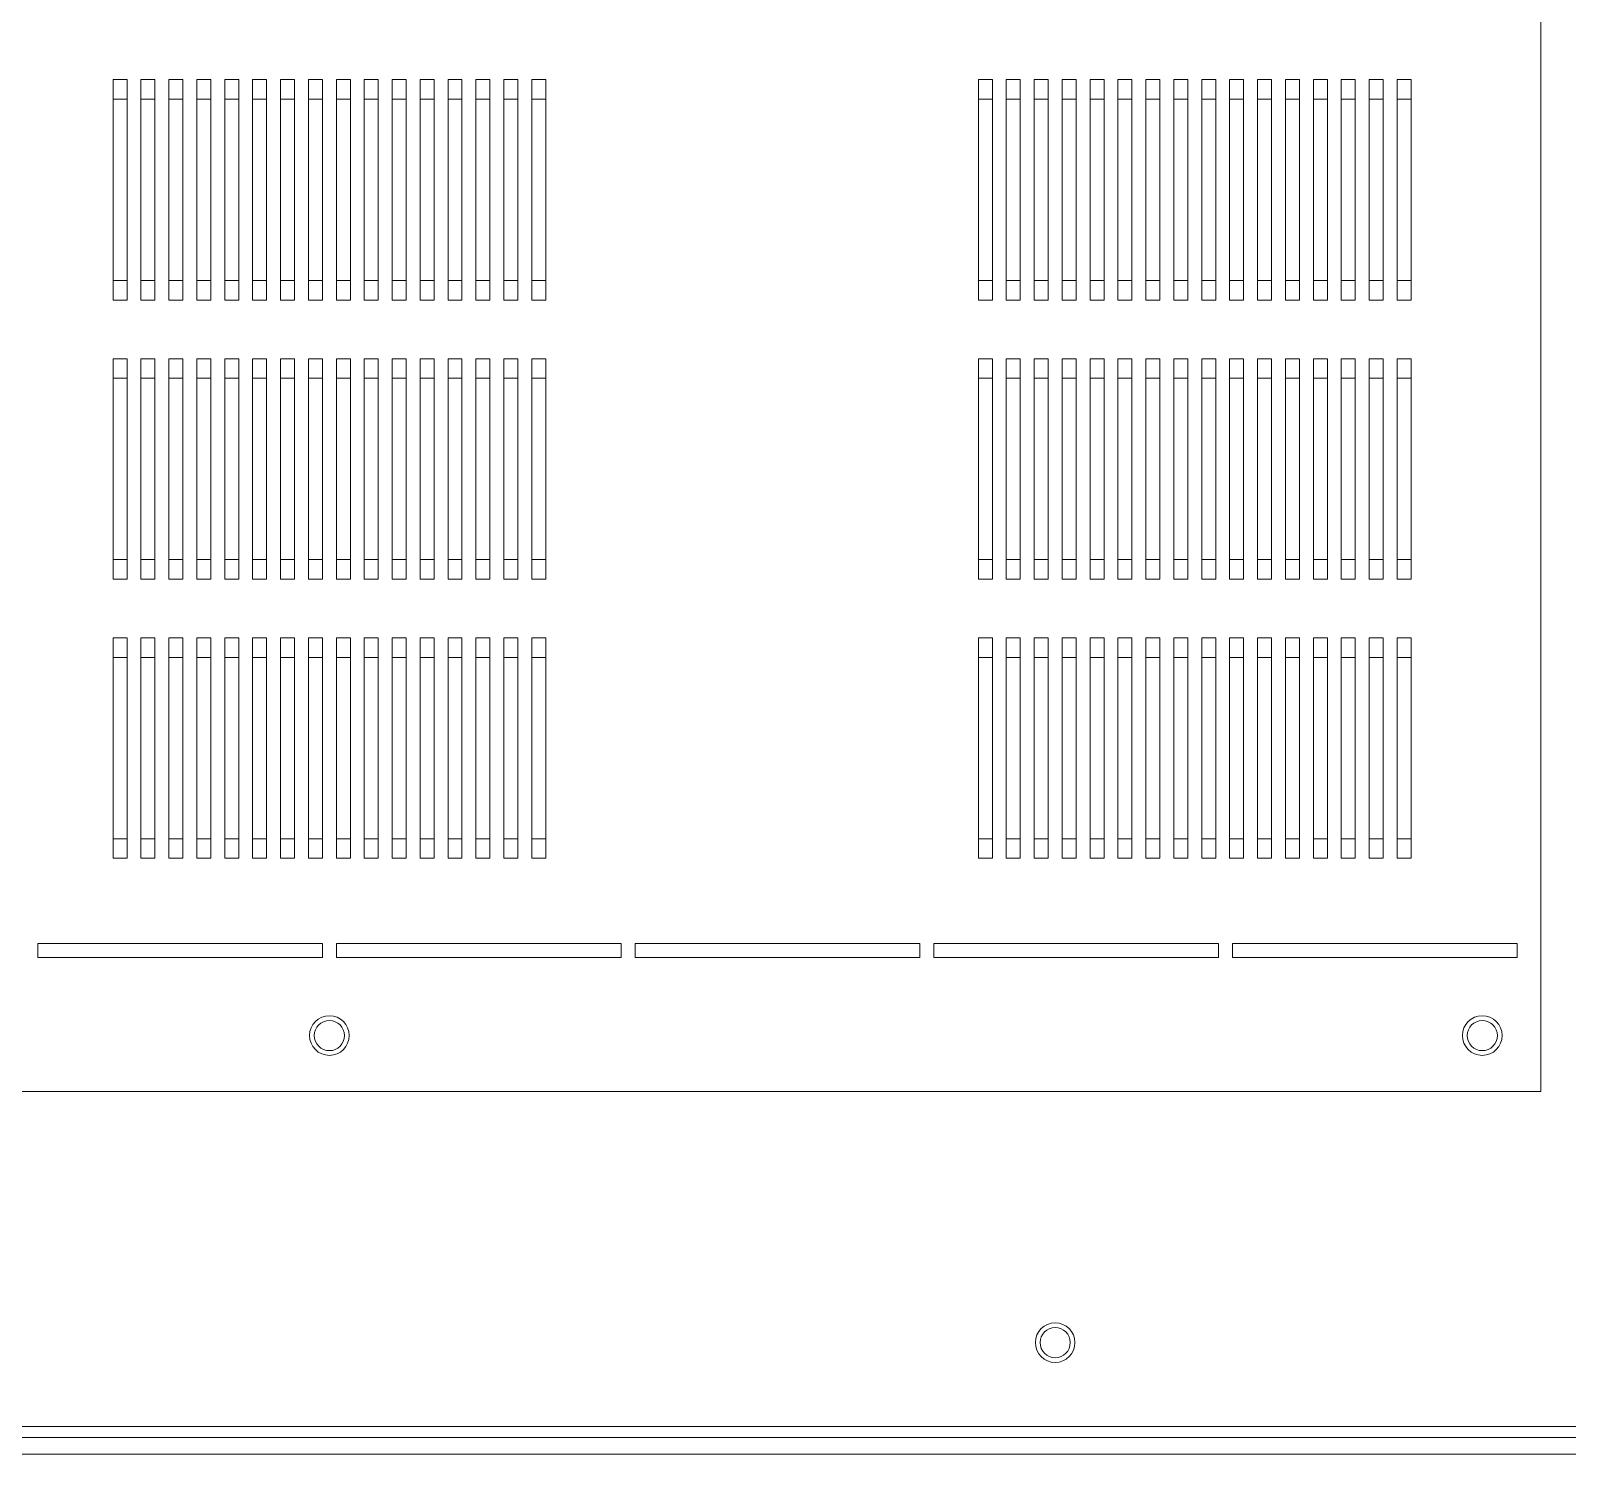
# Model space of a CAD drawing. Extents: x 758840 to 1108724, y -102573 to 143521.
# Drawn here: x 876818.5 to 877093.7, y 66432.6 to 66687.6 of the extents above; entities that cross this region are included whole.
import ezdxf

# ---------------------------------------------------------------- set-up
doc = ezdxf.new("R2010")
doc.units = 0
doc.header["$LTSCALE"] = 1000
doc.header["$MEASUREMENT"] = 0
doc.layers.add('02电气-设备', color=255, linetype='Continuous')

# ---------------------------------------------------------------- blocks, each defined once
blk = doc.blocks.new('低压总进线柜')
at = {"linetype": 'Continuous', "lineweight": 15}
for p, q in [((584, 430.5), (584, 65)), ((330.75, 246.24), (328.25, 246.24)), ((328.25, 242.74), (328.25, 246.24)), ((330.75, 242.74), (330.75, 246.24)), ((335.75, 246.24), (333.25, 246.24)), ((333.25, 242.74), (333.25, 246.24)), ((335.75, 242.74), (335.75, 246.24)), ((340.75, 246.24), (338.25, 246.24)), ((338.25, 242.74), (338.25, 246.24)), ((340.75, 242.74), (340.75, 246.24)), ((345.75, 246.24), (343.25, 246.24)), ((343.25, 242.74), (343.25, 246.24)), ((345.75, 242.74), (345.75, 246.24)), ((350.75, 246.24), (348.25, 246.24)), ((348.25, 242.74), (348.25, 246.24)), ((350.75, 242.74), (350.75, 246.24)), ((355.75, 246.24), (353.25, 246.24)), ((353.25, 242.74), (353.25, 246.24)), ((355.75, 242.74), (355.75, 246.24)), ((360.75, 246.24), (358.25, 246.24)), ((358.25, 242.74), (358.25, 246.24)), ((360.75, 242.74), (360.75, 246.24)), ((365.75, 246.24), (363.25, 246.24)), ((363.25, 242.74), (363.25, 246.24)), ((365.75, 242.74), (365.75, 246.24)), ((370.75, 246.24), (368.25, 246.24)), ((368.25, 242.74), (368.25, 246.24)), ((370.75, 242.74), (370.75, 246.24)), ((375.75, 246.24), (373.25, 246.24)), ((373.25, 242.74), (373.25, 246.24)), ((375.75, 242.74), (375.75, 246.24)), ((380.75, 246.24), (378.25, 246.24)), ((378.25, 242.74), (378.25, 246.24)), ((380.75, 242.74), (380.75, 246.24)), ((385.75, 246.24), (383.25, 246.24)), ((383.25, 242.74), (383.25, 246.24)), ((385.75, 242.74), (385.75, 246.24)), ((390.75, 246.24), (388.25, 246.24)), ((388.25, 242.74), (388.25, 246.24)), ((390.75, 242.74), (390.75, 246.24)), ((395.75, 246.24), (393.25, 246.24)), ((393.25, 242.74), (393.25, 246.24)), ((395.75, 242.74), (395.75, 246.24)), ((400.75, 246.24), (398.25, 246.24)), ((398.25, 242.74), (398.25, 246.24)), ((400.75, 242.74), (400.75, 246.24)), ((405.75, 246.24), (403.25, 246.24)), ((403.25, 242.74), (403.25, 246.24)), ((405.75, 242.74), (405.75, 246.24)), ((485.75, 246.24), (483.25, 246.24)), ((483.25, 242.74), (483.25, 246.24)), ((485.75, 242.74), (485.75, 246.24)), ((490.75, 246.24), (488.25, 246.24)), ((488.25, 242.74), (488.25, 246.24)), ((490.75, 242.74), (490.75, 246.24)), ((495.75, 246.24), (493.25, 246.24)), ((493.25, 242.74), (493.25, 246.24)), ((495.75, 242.74), (495.75, 246.24)), ((500.75, 246.24), (498.25, 246.24)), ((498.25, 242.74), (498.25, 246.24)), ((500.75, 242.74), (500.75, 246.24)), ((505.75, 246.24), (503.25, 246.24)), ((503.25, 242.74), (503.25, 246.24)), ((505.75, 242.74), (505.75, 246.24)), ((510.75, 246.24), (508.25, 246.24)), ((508.25, 242.74), (508.25, 246.24)), ((510.75, 242.74), (510.75, 246.24)), ((515.75, 246.24), (513.25, 246.24)), ((513.25, 242.74), (513.25, 246.24)), ((515.75, 242.74), (515.75, 246.24)), ((520.75, 246.24), (518.25, 246.24)), ((518.25, 242.74), (518.25, 246.24)), ((520.75, 242.74), (520.75, 246.24)), ((525.75, 246.24), (523.25, 246.24)), ((523.25, 242.74), (523.25, 246.24)), ((525.75, 242.74), (525.75, 246.24)), ((528.25, 242.74), (528.25, 246.24)), ((530.75, 246.24), (528.25, 246.24)), ((530.75, 242.74), (530.75, 246.24)), ((533.25, 242.74), (533.25, 246.24)), ((535.75, 246.24), (533.25, 246.24)), ((535.75, 242.74), (535.75, 246.24)), ((538.25, 242.74), (538.25, 246.24)), ((540.75, 246.24), (538.25, 246.24)), ((540.75, 242.74), (540.75, 246.24)), ((543.25, 242.74), (543.25, 246.24)), ((545.75, 246.24), (543.25, 246.24)), ((545.75, 242.74), (545.75, 246.24)), ((548.25, 242.74), (548.25, 246.24)), ((550.75, 246.24), (548.25, 246.24)), ((550.75, 242.74), (550.75, 246.24)), ((553.25, 242.74), (553.25, 246.24)), ((555.75, 246.24), (553.25, 246.24)), ((555.75, 242.74), (555.75, 246.24)), ((558.25, 242.74), (558.25, 246.24)), ((560.75, 246.24), (558.25, 246.24)), ((560.75, 242.74), (560.75, 246.24)), ((330.75, 242.74), (328.25, 242.74)), ((328.25, 210.26), (328.25, 242.74)), ((330.75, 210.26), (330.75, 242.74)), ((335.75, 242.74), (333.25, 242.74)), ((333.25, 210.26), (333.25, 242.74)), ((335.75, 210.26), (335.75, 242.74)), ((340.75, 242.74), (338.25, 242.74)), ((338.25, 210.26), (338.25, 242.74)), ((340.75, 210.26), (340.75, 242.74)), ((345.75, 242.74), (343.25, 242.74)), ((343.25, 210.26), (343.25, 242.74)), ((345.75, 210.26), (345.75, 242.74)), ((350.75, 242.74), (348.25, 242.74)), ((348.25, 210.26), (348.25, 242.74)), ((350.75, 210.26), (350.75, 242.74)), ((355.75, 242.74), (353.25, 242.74)), ((353.25, 210.26), (353.25, 242.74)), ((355.75, 210.26), (355.75, 242.74)), ((360.75, 242.74), (358.25, 242.74)), ((358.25, 210.26), (358.25, 242.74)), ((360.75, 210.26), (360.75, 242.74)), ((365.75, 242.74), (363.25, 242.74)), ((363.25, 210.26), (363.25, 242.74)), ((365.75, 210.26), (365.75, 242.74)), ((370.75, 242.74), (368.25, 242.74)), ((368.25, 210.26), (368.25, 242.74)), ((370.75, 210.26), (370.75, 242.74)), ((375.75, 242.74), (373.25, 242.74)), ((373.25, 210.26), (373.25, 242.74)), ((375.75, 210.26), (375.75, 242.74)), ((380.75, 242.74), (378.25, 242.74)), ((378.25, 210.26), (378.25, 242.74)), ((380.75, 210.26), (380.75, 242.74)), ((385.75, 242.74), (383.25, 242.74)), ((383.25, 210.26), (383.25, 242.74)), ((385.75, 210.26), (385.75, 242.74)), ((390.75, 242.74), (388.25, 242.74)), ((388.25, 210.26), (388.25, 242.74)), ((390.75, 210.26), (390.75, 242.74)), ((395.75, 242.74), (393.25, 242.74)), ((393.25, 210.26), (393.25, 242.74)), ((395.75, 210.26), (395.75, 242.74)), ((400.75, 242.74), (398.25, 242.74)), ((398.25, 210.26), (398.25, 242.74)), ((400.75, 210.26), (400.75, 242.74)), ((405.75, 242.74), (403.25, 242.74)), ((403.25, 210.26), (403.25, 242.74)), ((405.75, 210.26), (405.75, 242.74)), ((485.75, 242.74), (483.25, 242.74)), ((483.25, 210.26), (483.25, 242.74)), ((485.75, 210.26), (485.75, 242.74)), ((490.75, 242.74), (488.25, 242.74)), ((488.25, 210.26), (488.25, 242.74)), ((490.75, 210.26), (490.75, 242.74)), ((495.75, 242.74), (493.25, 242.74)), ((493.25, 210.26), (493.25, 242.74)), ((495.75, 210.26), (495.75, 242.74)), ((500.75, 242.74), (498.25, 242.74)), ((498.25, 210.26), (498.25, 242.74)), ((500.75, 210.26), (500.75, 242.74)), ((505.75, 242.74), (503.25, 242.74)), ((503.25, 210.26), (503.25, 242.74)), ((505.75, 210.26), (505.75, 242.74)), ((510.75, 242.74), (508.25, 242.74)), ((508.25, 210.26), (508.25, 242.74)), ((510.75, 210.26), (510.75, 242.74)), ((515.75, 242.74), (513.25, 242.74)), ((513.25, 210.26), (513.25, 242.74)), ((515.75, 210.26), (515.75, 242.74)), ((520.75, 242.74), (518.25, 242.74)), ((518.25, 210.26), (518.25, 242.74)), ((520.75, 210.26), (520.75, 242.74)), ((525.75, 242.74), (523.25, 242.74)), ((523.25, 210.26), (523.25, 242.74)), ((525.75, 210.26), (525.75, 242.74)), ((530.75, 242.74), (528.25, 242.74)), ((528.25, 210.26), (528.25, 242.74)), ((530.75, 210.26), (530.75, 242.74)), ((535.75, 242.74), (533.25, 242.74)), ((533.25, 210.26), (533.25, 242.74)), ((535.75, 210.26), (535.75, 242.74)), ((540.75, 242.74), (538.25, 242.74)), ((538.25, 210.26), (538.25, 242.74)), ((540.75, 210.26), (540.75, 242.74)), ((545.75, 242.74), (543.25, 242.74)), ((543.25, 210.26), (543.25, 242.74)), ((545.75, 210.26), (545.75, 242.74)), ((550.75, 242.74), (548.25, 242.74)), ((548.25, 210.26), (548.25, 242.74)), ((550.75, 210.26), (550.75, 242.74)), ((555.75, 242.74), (553.25, 242.74)), ((553.25, 210.26), (553.25, 242.74)), ((555.75, 210.26), (555.75, 242.74)), ((560.75, 242.74), (558.25, 242.74)), ((558.25, 210.26), (558.25, 242.74)), ((560.75, 210.26), (560.75, 242.74)), ((330.75, 210.26), (328.25, 210.26)), ((328.25, 206.76), (328.25, 210.26)), ((330.75, 206.76), (330.75, 210.26)), ((335.75, 210.26), (333.25, 210.26)), ((333.25, 206.76), (333.25, 210.26)), ((335.75, 206.76), (335.75, 210.26)), ((340.75, 210.26), (338.25, 210.26)), ((338.25, 206.76), (338.25, 210.26)), ((340.75, 206.76), (340.75, 210.26)), ((345.75, 210.26), (343.25, 210.26)), ((343.25, 206.76), (343.25, 210.26)), ((345.75, 206.76), (345.75, 210.26)), ((350.75, 210.26), (348.25, 210.26)), ((348.25, 206.76), (348.25, 210.26)), ((350.75, 206.76), (350.75, 210.26)), ((355.75, 210.26), (353.25, 210.26)), ((353.25, 206.76), (353.25, 210.26)), ((355.75, 206.76), (355.75, 210.26)), ((360.75, 210.26), (358.25, 210.26)), ((358.25, 206.76), (358.25, 210.26)), ((360.75, 206.76), (360.75, 210.26)), ((365.75, 210.26), (363.25, 210.26)), ((363.25, 206.76), (363.25, 210.26)), ((365.75, 206.76), (365.75, 210.26)), ((370.75, 210.26), (368.25, 210.26)), ((368.25, 206.76), (368.25, 210.26)), ((370.75, 206.76), (370.75, 210.26)), ((375.75, 210.26), (373.25, 210.26)), ((373.25, 206.76), (373.25, 210.26)), ((375.75, 206.76), (375.75, 210.26)), ((380.75, 210.26), (378.25, 210.26)), ((378.25, 206.76), (378.25, 210.26)), ((380.75, 206.76), (380.75, 210.26)), ((385.75, 210.26), (383.25, 210.26)), ((383.25, 206.76), (383.25, 210.26)), ((385.75, 206.76), (385.75, 210.26)), ((390.75, 210.26), (388.25, 210.26)), ((388.25, 206.76), (388.25, 210.26)), ((390.75, 206.76), (390.75, 210.26)), ((395.75, 210.26), (393.25, 210.26)), ((393.25, 206.76), (393.25, 210.26)), ((395.75, 206.76), (395.75, 210.26)), ((400.75, 210.26), (398.25, 210.26)), ((398.25, 206.76), (398.25, 210.26)), ((400.75, 206.76), (400.75, 210.26)), ((405.75, 210.26), (403.25, 210.26)), ((403.25, 206.76), (403.25, 210.26)), ((405.75, 206.76), (405.75, 210.26)), ((485.75, 210.26), (483.25, 210.26)), ((483.25, 206.76), (483.25, 210.26)), ((485.75, 206.76), (485.75, 210.26)), ((490.75, 210.26), (488.25, 210.26)), ((488.25, 206.76), (488.25, 210.26)), ((490.75, 206.76), (490.75, 210.26)), ((495.75, 210.26), (493.25, 210.26)), ((493.25, 206.76), (493.25, 210.26)), ((495.75, 206.76), (495.75, 210.26)), ((500.75, 210.26), (498.25, 210.26)), ((498.25, 206.76), (498.25, 210.26)), ((500.75, 206.76), (500.75, 210.26)), ((505.75, 210.26), (503.25, 210.26)), ((503.25, 206.76), (503.25, 210.26)), ((505.75, 206.76), (505.75, 210.26)), ((510.75, 210.26), (508.25, 210.26)), ((508.25, 206.76), (508.25, 210.26)), ((510.75, 206.76), (510.75, 210.26)), ((515.75, 210.26), (513.25, 210.26)), ((513.25, 206.76), (513.25, 210.26)), ((515.75, 206.76), (515.75, 210.26)), ((520.75, 210.26), (518.25, 210.26)), ((518.25, 206.76), (518.25, 210.26)), ((520.75, 206.76), (520.75, 210.26)), ((525.75, 210.26), (523.25, 210.26)), ((523.25, 206.76), (523.25, 210.26)), ((525.75, 206.76), (525.75, 210.26)), ((530.75, 210.26), (528.25, 210.26)), ((528.25, 206.76), (528.25, 210.26)), ((530.75, 206.76), (530.75, 210.26)), ((535.75, 210.26), (533.25, 210.26)), ((533.25, 206.76), (533.25, 210.26)), ((535.75, 206.76), (535.75, 210.26)), ((540.75, 210.26), (538.25, 210.26)), ((538.25, 206.76), (538.25, 210.26)), ((540.75, 206.76), (540.75, 210.26)), ((545.75, 210.26), (543.25, 210.26)), ((543.25, 206.76), (543.25, 210.26)), ((545.75, 206.76), (545.75, 210.26)), ((550.75, 210.26), (548.25, 210.26)), ((548.25, 206.76), (548.25, 210.26)), ((550.75, 206.76), (550.75, 210.26)), ((555.75, 210.26), (553.25, 210.26)), ((553.25, 206.76), (553.25, 210.26)), ((555.75, 206.76), (555.75, 210.26)), ((560.75, 210.26), (558.25, 210.26)), ((558.25, 206.76), (558.25, 210.26)), ((560.75, 206.76), (560.75, 210.26)), ((328.25, 206.76), (330.75, 206.76)), ((333.25, 206.76), (335.75, 206.76)), ((338.25, 206.76), (340.75, 206.76)), ((343.25, 206.76), (345.75, 206.76)), ((348.25, 206.76), (350.75, 206.76)), ((353.25, 206.76), (355.75, 206.76)), ((358.25, 206.76), (360.75, 206.76)), ((363.25, 206.76), (365.75, 206.76)), ((368.25, 206.76), (370.75, 206.76)), ((373.25, 206.76), (375.75, 206.76)), ((378.25, 206.76), (380.75, 206.76)), ((383.25, 206.76), (385.75, 206.76)), ((388.25, 206.76), (390.75, 206.76)), ((393.25, 206.76), (395.75, 206.76)), ((398.25, 206.76), (400.75, 206.76)), ((403.25, 206.76), (405.75, 206.76)), ((483.25, 206.76), (485.75, 206.76)), ((488.25, 206.76), (490.75, 206.76)), ((493.25, 206.76), (495.75, 206.76)), ((498.25, 206.76), (500.75, 206.76)), ((503.25, 206.76), (505.75, 206.76)), ((508.25, 206.76), (510.75, 206.76)), ((513.25, 206.76), (515.75, 206.76)), ((518.25, 206.76), (520.75, 206.76)), ((523.25, 206.76), (525.75, 206.76)), ((528.25, 206.76), (530.75, 206.76)), ((533.25, 206.76), (535.75, 206.76)), ((538.25, 206.76), (540.75, 206.76)), ((543.25, 206.76), (545.75, 206.76)), ((548.25, 206.76), (550.75, 206.76)), ((553.25, 206.76), (555.75, 206.76)), ((558.25, 206.76), (560.75, 206.76)), ((330.75, 196.24), (328.25, 196.24)), ((328.25, 192.74), (328.25, 196.24)), ((330.75, 192.74), (330.75, 196.24)), ((335.75, 196.24), (333.25, 196.24)), ((333.25, 192.74), (333.25, 196.24)), ((335.75, 192.74), (335.75, 196.24)), ((340.75, 196.24), (338.25, 196.24)), ((338.25, 192.74), (338.25, 196.24)), ((340.75, 192.74), (340.75, 196.24)), ((345.75, 196.24), (343.25, 196.24)), ((343.25, 192.74), (343.25, 196.24)), ((345.75, 192.74), (345.75, 196.24)), ((350.75, 196.24), (348.25, 196.24)), ((348.25, 192.74), (348.25, 196.24)), ((350.75, 192.74), (350.75, 196.24)), ((355.75, 196.24), (353.25, 196.24)), ((353.25, 192.74), (353.25, 196.24)), ((355.75, 192.74), (355.75, 196.24)), ((360.75, 196.24), (358.25, 196.24)), ((358.25, 192.74), (358.25, 196.24)), ((360.75, 192.74), (360.75, 196.24)), ((365.75, 196.24), (363.25, 196.24)), ((363.25, 192.74), (363.25, 196.24)), ((365.75, 192.74), (365.75, 196.24)), ((370.75, 196.24), (368.25, 196.24)), ((368.25, 192.74), (368.25, 196.24)), ((370.75, 192.74), (370.75, 196.24)), ((375.75, 196.24), (373.25, 196.24)), ((373.25, 192.74), (373.25, 196.24)), ((375.75, 192.74), (375.75, 196.24)), ((380.75, 196.24), (378.25, 196.24)), ((378.25, 192.74), (378.25, 196.24)), ((380.75, 192.74), (380.75, 196.24)), ((385.75, 196.24), (383.25, 196.24)), ((383.25, 192.74), (383.25, 196.24)), ((385.75, 192.74), (385.75, 196.24)), ((390.75, 196.24), (388.25, 196.24)), ((388.25, 192.74), (388.25, 196.24)), ((390.75, 192.74), (390.75, 196.24)), ((395.75, 196.24), (393.25, 196.24)), ((393.25, 192.74), (393.25, 196.24)), ((395.75, 192.74), (395.75, 196.24)), ((400.75, 196.24), (398.25, 196.24)), ((398.25, 192.74), (398.25, 196.24)), ((400.75, 192.74), (400.75, 196.24)), ((405.75, 196.24), (403.25, 196.24)), ((403.25, 192.74), (403.25, 196.24)), ((405.75, 192.74), (405.75, 196.24)), ((485.75, 196.24), (483.25, 196.24)), ((483.25, 192.74), (483.25, 196.24)), ((485.75, 192.74), (485.75, 196.24)), ((490.75, 196.24), (488.25, 196.24)), ((488.25, 192.74), (488.25, 196.24)), ((490.75, 192.74), (490.75, 196.24)), ((495.75, 196.24), (493.25, 196.24)), ((493.25, 192.74), (493.25, 196.24)), ((495.75, 192.74), (495.75, 196.24)), ((500.75, 196.24), (498.25, 196.24)), ((498.25, 192.74), (498.25, 196.24)), ((500.75, 192.74), (500.75, 196.24)), ((505.75, 196.24), (503.25, 196.24)), ((503.25, 192.74), (503.25, 196.24)), ((505.75, 192.74), (505.75, 196.24)), ((510.75, 196.24), (508.25, 196.24)), ((508.25, 192.74), (508.25, 196.24)), ((510.75, 192.74), (510.75, 196.24)), ((515.75, 196.24), (513.25, 196.24)), ((513.25, 192.74), (513.25, 196.24)), ((515.75, 192.74), (515.75, 196.24)), ((520.75, 196.24), (518.25, 196.24)), ((518.25, 192.74), (518.25, 196.24)), ((520.75, 192.74), (520.75, 196.24)), ((525.75, 196.24), (523.25, 196.24)), ((523.25, 192.74), (523.25, 196.24)), ((525.75, 192.74), (525.75, 196.24)), ((530.75, 196.24), (528.25, 196.24)), ((528.25, 192.74), (528.25, 196.24)), ((530.75, 192.74), (530.75, 196.24)), ((535.75, 196.24), (533.25, 196.24)), ((533.25, 192.74), (533.25, 196.24)), ((535.75, 192.74), (535.75, 196.24)), ((540.75, 196.24), (538.25, 196.24)), ((538.25, 192.74), (538.25, 196.24)), ((540.75, 192.74), (540.75, 196.24)), ((545.75, 196.24), (543.25, 196.24)), ((543.25, 192.74), (543.25, 196.24)), ((545.75, 192.74), (545.75, 196.24)), ((550.75, 196.24), (548.25, 196.24)), ((548.25, 192.74), (548.25, 196.24)), ((550.75, 192.74), (550.75, 196.24)), ((555.75, 196.24), (553.25, 196.24)), ((553.25, 192.74), (553.25, 196.24)), ((555.75, 192.74), (555.75, 196.24)), ((560.75, 196.24), (558.25, 196.24)), ((558.25, 192.74), (558.25, 196.24)), ((560.75, 192.74), (560.75, 196.24)), ((330.75, 192.74), (328.25, 192.74)), ((328.25, 160.26), (328.25, 192.74)), ((330.75, 160.26), (330.75, 192.74)), ((335.75, 192.74), (333.25, 192.74)), ((333.25, 160.26), (333.25, 192.74)), ((335.75, 160.26), (335.75, 192.74)), ((340.75, 192.74), (338.25, 192.74)), ((338.25, 160.26), (338.25, 192.74)), ((340.75, 160.26), (340.75, 192.74)), ((345.75, 192.74), (343.25, 192.74)), ((343.25, 160.26), (343.25, 192.74)), ((345.75, 160.26), (345.75, 192.74)), ((350.75, 192.74), (348.25, 192.74)), ((348.25, 160.26), (348.25, 192.74)), ((350.75, 160.26), (350.75, 192.74)), ((355.75, 192.74), (353.25, 192.74)), ((353.25, 160.26), (353.25, 192.74)), ((355.75, 160.26), (355.75, 192.74)), ((360.75, 192.74), (358.25, 192.74)), ((358.25, 160.26), (358.25, 192.74)), ((360.75, 160.26), (360.75, 192.74)), ((365.75, 192.74), (363.25, 192.74)), ((363.25, 160.26), (363.25, 192.74)), ((365.75, 160.26), (365.75, 192.74)), ((370.75, 192.74), (368.25, 192.74)), ((368.25, 160.26), (368.25, 192.74)), ((370.75, 160.26), (370.75, 192.74)), ((375.75, 192.74), (373.25, 192.74)), ((373.25, 160.26), (373.25, 192.74)), ((375.75, 160.26), (375.75, 192.74)), ((380.75, 192.74), (378.25, 192.74)), ((378.25, 160.26), (378.25, 192.74)), ((380.75, 160.26), (380.75, 192.74)), ((385.75, 192.74), (383.25, 192.74)), ((383.25, 160.26), (383.25, 192.74)), ((385.75, 160.26), (385.75, 192.74)), ((390.75, 192.74), (388.25, 192.74)), ((388.25, 160.26), (388.25, 192.74)), ((390.75, 160.26), (390.75, 192.74)), ((395.75, 192.74), (393.25, 192.74)), ((393.25, 160.26), (393.25, 192.74)), ((395.75, 160.26), (395.75, 192.74)), ((400.75, 192.74), (398.25, 192.74)), ((398.25, 160.26), (398.25, 192.74)), ((400.75, 160.26), (400.75, 192.74)), ((405.75, 192.74), (403.25, 192.74)), ((403.25, 160.26), (403.25, 192.74)), ((405.75, 160.26), (405.75, 192.74)), ((485.75, 192.74), (483.25, 192.74)), ((483.25, 160.26), (483.25, 192.74)), ((485.75, 160.26), (485.75, 192.74)), ((490.75, 192.74), (488.25, 192.74)), ((488.25, 160.26), (488.25, 192.74)), ((490.75, 160.26), (490.75, 192.74)), ((495.75, 192.74), (493.25, 192.74)), ((493.25, 160.26), (493.25, 192.74)), ((495.75, 160.26), (495.75, 192.74)), ((500.75, 192.74), (498.25, 192.74)), ((498.25, 160.26), (498.25, 192.74)), ((500.75, 160.26), (500.75, 192.74)), ((505.75, 192.74), (503.25, 192.74)), ((503.25, 160.26), (503.25, 192.74)), ((505.75, 160.26), (505.75, 192.74)), ((510.75, 192.74), (508.25, 192.74)), ((508.25, 160.26), (508.25, 192.74)), ((510.75, 160.26), (510.75, 192.74)), ((515.75, 192.74), (513.25, 192.74)), ((513.25, 160.26), (513.25, 192.74)), ((515.75, 160.26), (515.75, 192.74)), ((520.75, 192.74), (518.25, 192.74)), ((518.25, 160.26), (518.25, 192.74)), ((520.75, 160.26), (520.75, 192.74)), ((525.75, 192.74), (523.25, 192.74)), ((523.25, 160.26), (523.25, 192.74)), ((525.75, 160.26), (525.75, 192.74)), ((530.75, 192.74), (528.25, 192.74)), ((528.25, 160.26), (528.25, 192.74)), ((530.75, 160.26), (530.75, 192.74)), ((535.75, 192.74), (533.25, 192.74)), ((533.25, 160.26), (533.25, 192.74)), ((535.75, 160.26), (535.75, 192.74)), ((540.75, 192.74), (538.25, 192.74)), ((538.25, 160.26), (538.25, 192.74)), ((540.75, 160.26), (540.75, 192.74)), ((545.75, 192.74), (543.25, 192.74)), ((543.25, 160.26), (543.25, 192.74)), ((545.75, 160.26), (545.75, 192.74)), ((550.75, 192.74), (548.25, 192.74)), ((548.25, 160.26), (548.25, 192.74)), ((550.75, 160.26), (550.75, 192.74)), ((555.75, 192.74), (553.25, 192.74)), ((553.25, 160.26), (553.25, 192.74)), ((555.75, 160.26), (555.75, 192.74)), ((560.75, 192.74), (558.25, 192.74)), ((558.25, 160.26), (558.25, 192.74)), ((560.75, 160.26), (560.75, 192.74)), ((330.75, 160.26), (328.25, 160.26)), ((328.25, 156.76), (328.25, 160.26)), ((330.75, 156.76), (330.75, 160.26)), ((335.75, 160.26), (333.25, 160.26)), ((333.25, 156.76), (333.25, 160.26)), ((335.75, 156.76), (335.75, 160.26)), ((340.75, 160.26), (338.25, 160.26)), ((338.25, 156.76), (338.25, 160.26)), ((340.75, 156.76), (340.75, 160.26)), ((345.75, 160.26), (343.25, 160.26)), ((343.25, 156.76), (343.25, 160.26)), ((345.75, 156.76), (345.75, 160.26)), ((350.75, 160.26), (348.25, 160.26)), ((348.25, 156.76), (348.25, 160.26)), ((350.75, 156.76), (350.75, 160.26)), ((355.75, 160.26), (353.25, 160.26)), ((353.25, 156.76), (353.25, 160.26)), ((355.75, 156.76), (355.75, 160.26)), ((360.75, 160.26), (358.25, 160.26)), ((358.25, 156.76), (358.25, 160.26)), ((360.75, 156.76), (360.75, 160.26)), ((365.75, 160.26), (363.25, 160.26)), ((363.25, 156.76), (363.25, 160.26)), ((365.75, 156.76), (365.75, 160.26)), ((370.75, 160.26), (368.25, 160.26)), ((368.25, 156.76), (368.25, 160.26)), ((370.75, 156.76), (370.75, 160.26)), ((375.75, 160.26), (373.25, 160.26)), ((373.25, 156.76), (373.25, 160.26)), ((375.75, 156.76), (375.75, 160.26)), ((380.75, 160.26), (378.25, 160.26)), ((378.25, 156.76), (378.25, 160.26)), ((380.75, 156.76), (380.75, 160.26)), ((385.75, 160.26), (383.25, 160.26)), ((383.25, 156.76), (383.25, 160.26)), ((385.75, 156.76), (385.75, 160.26)), ((390.75, 160.26), (388.25, 160.26)), ((388.25, 156.76), (388.25, 160.26)), ((390.75, 156.76), (390.75, 160.26)), ((395.75, 160.26), (393.25, 160.26)), ((393.25, 156.76), (393.25, 160.26)), ((395.75, 156.76), (395.75, 160.26)), ((400.75, 160.26), (398.25, 160.26)), ((398.25, 156.76), (398.25, 160.26)), ((400.75, 156.76), (400.75, 160.26)), ((405.75, 160.26), (403.25, 160.26)), ((403.25, 156.76), (403.25, 160.26)), ((405.75, 156.76), (405.75, 160.26)), ((485.75, 160.26), (483.25, 160.26)), ((483.25, 156.76), (483.25, 160.26)), ((485.75, 156.76), (485.75, 160.26)), ((490.75, 160.26), (488.25, 160.26)), ((488.25, 156.76), (488.25, 160.26)), ((490.75, 156.76), (490.75, 160.26)), ((495.75, 160.26), (493.25, 160.26)), ((493.25, 156.76), (493.25, 160.26)), ((495.75, 156.76), (495.75, 160.26)), ((500.75, 160.26), (498.25, 160.26)), ((498.25, 156.76), (498.25, 160.26)), ((500.75, 156.76), (500.75, 160.26)), ((505.75, 160.26), (503.25, 160.26)), ((503.25, 156.76), (503.25, 160.26)), ((505.75, 156.76), (505.75, 160.26)), ((510.75, 160.26), (508.25, 160.26)), ((508.25, 156.76), (508.25, 160.26)), ((510.75, 156.76), (510.75, 160.26)), ((515.75, 160.26), (513.25, 160.26)), ((513.25, 156.76), (513.25, 160.26)), ((515.75, 156.76), (515.75, 160.26)), ((520.75, 160.26), (518.25, 160.26)), ((518.25, 156.76), (518.25, 160.26)), ((520.75, 156.76), (520.75, 160.26)), ((525.75, 160.26), (523.25, 160.26)), ((523.25, 156.76), (523.25, 160.26)), ((525.75, 156.76), (525.75, 160.26)), ((530.75, 160.26), (528.25, 160.26)), ((528.25, 156.76), (528.25, 160.26)), ((530.75, 156.76), (530.75, 160.26)), ((535.75, 160.26), (533.25, 160.26)), ((533.25, 156.76), (533.25, 160.26)), ((535.75, 156.76), (535.75, 160.26)), ((540.75, 160.26), (538.25, 160.26)), ((538.25, 156.76), (538.25, 160.26)), ((540.75, 156.76), (540.75, 160.26)), ((545.75, 160.26), (543.25, 160.26)), ((543.25, 156.76), (543.25, 160.26)), ((545.75, 156.76), (545.75, 160.26)), ((550.75, 160.26), (548.25, 160.26)), ((548.25, 156.76), (548.25, 160.26)), ((550.75, 156.76), (550.75, 160.26)), ((555.75, 160.26), (553.25, 160.26)), ((553.25, 156.76), (553.25, 160.26)), ((555.75, 156.76), (555.75, 160.26)), ((560.75, 160.26), (558.25, 160.26)), ((558.25, 156.76), (558.25, 160.26)), ((560.75, 156.76), (560.75, 160.26)), ((328.25, 156.76), (330.75, 156.76)), ((333.25, 156.76), (335.75, 156.76)), ((338.25, 156.76), (340.75, 156.76)), ((343.25, 156.76), (345.75, 156.76)), ((348.25, 156.76), (350.75, 156.76)), ((353.25, 156.76), (355.75, 156.76)), ((358.25, 156.76), (360.75, 156.76)), ((363.25, 156.76), (365.75, 156.76)), ((368.25, 156.76), (370.75, 156.76)), ((373.25, 156.76), (375.75, 156.76)), ((378.25, 156.76), (380.75, 156.76)), ((383.25, 156.76), (385.75, 156.76)), ((388.25, 156.76), (390.75, 156.76)), ((393.25, 156.76), (395.75, 156.76)), ((398.25, 156.76), (400.75, 156.76)), ((403.25, 156.76), (405.75, 156.76)), ((483.25, 156.76), (485.75, 156.76)), ((488.25, 156.76), (490.75, 156.76)), ((493.25, 156.76), (495.75, 156.76)), ((498.25, 156.76), (500.75, 156.76)), ((503.25, 156.76), (505.75, 156.76)), ((508.25, 156.76), (510.75, 156.76)), ((513.25, 156.76), (515.75, 156.76)), ((518.25, 156.76), (520.75, 156.76)), ((523.25, 156.76), (525.75, 156.76)), ((528.25, 156.76), (530.75, 156.76)), ((533.25, 156.76), (535.75, 156.76)), ((538.25, 156.76), (540.75, 156.76)), ((543.25, 156.76), (545.75, 156.76)), ((548.25, 156.76), (550.75, 156.76)), ((553.25, 156.76), (555.75, 156.76)), ((558.25, 156.76), (560.75, 156.76)), ((330.75, 146.24), (328.25, 146.24)), ((328.25, 142.74), (328.25, 146.24)), ((330.75, 142.74), (330.75, 146.24)), ((335.75, 146.24), (333.25, 146.24)), ((333.25, 142.74), (333.25, 146.24)), ((335.75, 142.74), (335.75, 146.24)), ((340.75, 146.24), (338.25, 146.24)), ((338.25, 142.74), (338.25, 146.24)), ((340.75, 142.74), (340.75, 146.24)), ((345.75, 146.24), (343.25, 146.24)), ((343.25, 142.74), (343.25, 146.24)), ((345.75, 142.74), (345.75, 146.24)), ((350.75, 146.24), (348.25, 146.24)), ((348.25, 142.74), (348.25, 146.24)), ((350.75, 142.74), (350.75, 146.24)), ((355.75, 146.24), (353.25, 146.24)), ((353.25, 142.74), (353.25, 146.24)), ((355.75, 142.74), (355.75, 146.24)), ((360.75, 146.24), (358.25, 146.24)), ((358.25, 142.74), (358.25, 146.24)), ((360.75, 142.74), (360.75, 146.24)), ((365.75, 146.24), (363.25, 146.24)), ((363.25, 142.74), (363.25, 146.24)), ((365.75, 142.74), (365.75, 146.24)), ((370.75, 146.24), (368.25, 146.24)), ((368.25, 142.74), (368.25, 146.24)), ((370.75, 142.74), (370.75, 146.24)), ((375.75, 146.24), (373.25, 146.24)), ((373.25, 142.74), (373.25, 146.24)), ((375.75, 142.74), (375.75, 146.24)), ((380.75, 146.24), (378.25, 146.24)), ((378.25, 142.74), (378.25, 146.24)), ((380.75, 142.74), (380.75, 146.24)), ((385.75, 146.24), (383.25, 146.24)), ((383.25, 142.74), (383.25, 146.24)), ((385.75, 142.74), (385.75, 146.24)), ((390.75, 146.24), (388.25, 146.24)), ((388.25, 142.74), (388.25, 146.24)), ((390.75, 142.74), (390.75, 146.24)), ((395.75, 146.24), (393.25, 146.24)), ((393.25, 142.74), (393.25, 146.24)), ((395.75, 142.74), (395.75, 146.24)), ((400.75, 146.24), (398.25, 146.24)), ((398.25, 142.74), (398.25, 146.24)), ((400.75, 142.74), (400.75, 146.24)), ((405.75, 146.24), (403.25, 146.24)), ((403.25, 142.74), (403.25, 146.24)), ((405.75, 142.74), (405.75, 146.24)), ((485.75, 146.24), (483.25, 146.24)), ((483.25, 142.74), (483.25, 146.24)), ((485.75, 142.74), (485.75, 146.24)), ((490.75, 146.24), (488.25, 146.24)), ((488.25, 142.74), (488.25, 146.24)), ((490.75, 142.74), (490.75, 146.24)), ((495.75, 146.24), (493.25, 146.24)), ((493.25, 142.74), (493.25, 146.24)), ((495.75, 142.74), (495.75, 146.24)), ((500.75, 146.24), (498.25, 146.24)), ((498.25, 142.74), (498.25, 146.24)), ((500.75, 142.74), (500.75, 146.24)), ((505.75, 146.24), (503.25, 146.24)), ((503.25, 142.74), (503.25, 146.24)), ((505.75, 142.74), (505.75, 146.24)), ((510.75, 146.24), (508.25, 146.24)), ((508.25, 142.74), (508.25, 146.24)), ((510.75, 142.74), (510.75, 146.24)), ((515.75, 146.24), (513.25, 146.24)), ((513.25, 142.74), (513.25, 146.24)), ((515.75, 142.74), (515.75, 146.24)), ((520.75, 146.24), (518.25, 146.24)), ((518.25, 142.74), (518.25, 146.24)), ((520.75, 142.74), (520.75, 146.24)), ((525.75, 146.24), (523.25, 146.24)), ((523.25, 142.74), (523.25, 146.24)), ((525.75, 142.74), (525.75, 146.24)), ((530.75, 146.24), (528.25, 146.24)), ((528.25, 142.74), (528.25, 146.24)), ((530.75, 142.74), (530.75, 146.24)), ((535.75, 146.24), (533.25, 146.24)), ((533.25, 142.74), (533.25, 146.24)), ((535.75, 142.74), (535.75, 146.24)), ((540.75, 146.24), (538.25, 146.24)), ((538.25, 142.74), (538.25, 146.24)), ((540.75, 142.74), (540.75, 146.24)), ((545.75, 146.24), (543.25, 146.24)), ((543.25, 142.74), (543.25, 146.24)), ((545.75, 142.74), (545.75, 146.24)), ((550.75, 146.24), (548.25, 146.24)), ((548.25, 142.74), (548.25, 146.24)), ((550.75, 142.74), (550.75, 146.24)), ((555.75, 146.24), (553.25, 146.24)), ((553.25, 142.74), (553.25, 146.24)), ((555.75, 142.74), (555.75, 146.24)), ((560.75, 146.24), (558.25, 146.24)), ((558.25, 142.74), (558.25, 146.24)), ((560.75, 142.74), (560.75, 146.24)), ((330.75, 142.74), (328.25, 142.74)), ((328.25, 110.26), (328.25, 142.74)), ((330.75, 110.26), (330.75, 142.74)), ((335.75, 142.74), (333.25, 142.74)), ((333.25, 110.26), (333.25, 142.74)), ((335.75, 110.26), (335.75, 142.74)), ((340.75, 142.74), (338.25, 142.74)), ((338.25, 110.26), (338.25, 142.74)), ((340.75, 110.26), (340.75, 142.74)), ((345.75, 142.74), (343.25, 142.74)), ((343.25, 110.26), (343.25, 142.74)), ((345.75, 110.26), (345.75, 142.74)), ((350.75, 142.74), (348.25, 142.74)), ((348.25, 110.26), (348.25, 142.74)), ((350.75, 110.26), (350.75, 142.74)), ((355.75, 142.74), (353.25, 142.74)), ((353.25, 110.26), (353.25, 142.74)), ((355.75, 110.26), (355.75, 142.74)), ((360.75, 142.74), (358.25, 142.74)), ((358.25, 110.26), (358.25, 142.74)), ((360.75, 110.26), (360.75, 142.74)), ((365.75, 142.74), (363.25, 142.74)), ((363.25, 110.26), (363.25, 142.74)), ((365.75, 110.26), (365.75, 142.74)), ((370.75, 142.74), (368.25, 142.74)), ((368.25, 110.26), (368.25, 142.74)), ((370.75, 110.26), (370.75, 142.74)), ((375.75, 142.74), (373.25, 142.74)), ((373.25, 110.26), (373.25, 142.74)), ((375.75, 110.26), (375.75, 142.74)), ((380.75, 142.74), (378.25, 142.74)), ((378.25, 110.26), (378.25, 142.74)), ((380.75, 110.26), (380.75, 142.74)), ((385.75, 142.74), (383.25, 142.74)), ((383.25, 110.26), (383.25, 142.74)), ((385.75, 110.26), (385.75, 142.74)), ((390.75, 142.74), (388.25, 142.74)), ((388.25, 110.26), (388.25, 142.74)), ((390.75, 110.26), (390.75, 142.74)), ((395.75, 142.74), (393.25, 142.74)), ((393.25, 110.26), (393.25, 142.74)), ((395.75, 110.26), (395.75, 142.74)), ((400.75, 142.74), (398.25, 142.74)), ((398.25, 110.26), (398.25, 142.74)), ((400.75, 110.26), (400.75, 142.74)), ((405.75, 142.74), (403.25, 142.74)), ((403.25, 110.26), (403.25, 142.74)), ((405.75, 110.26), (405.75, 142.74)), ((485.75, 142.74), (483.25, 142.74)), ((483.25, 110.26), (483.25, 142.74)), ((485.75, 110.26), (485.75, 142.74)), ((490.75, 142.74), (488.25, 142.74)), ((488.25, 110.26), (488.25, 142.74)), ((490.75, 110.26), (490.75, 142.74)), ((495.75, 142.74), (493.25, 142.74)), ((493.25, 110.26), (493.25, 142.74)), ((495.75, 110.26), (495.75, 142.74)), ((500.75, 142.74), (498.25, 142.74)), ((498.25, 110.26), (498.25, 142.74)), ((500.75, 110.26), (500.75, 142.74)), ((505.75, 142.74), (503.25, 142.74)), ((503.25, 110.26), (503.25, 142.74)), ((505.75, 110.26), (505.75, 142.74)), ((510.75, 142.74), (508.25, 142.74)), ((508.25, 110.26), (508.25, 142.74)), ((510.75, 110.26), (510.75, 142.74)), ((515.75, 142.74), (513.25, 142.74)), ((513.25, 110.26), (513.25, 142.74)), ((515.75, 110.26), (515.75, 142.74)), ((520.75, 142.74), (518.25, 142.74)), ((518.25, 110.26), (518.25, 142.74)), ((520.75, 110.26), (520.75, 142.74)), ((525.75, 142.74), (523.25, 142.74)), ((523.25, 110.26), (523.25, 142.74)), ((525.75, 110.26), (525.75, 142.74)), ((530.75, 142.74), (528.25, 142.74)), ((528.25, 110.26), (528.25, 142.74)), ((530.75, 110.26), (530.75, 142.74)), ((535.75, 142.74), (533.25, 142.74)), ((533.25, 110.26), (533.25, 142.74)), ((535.75, 110.26), (535.75, 142.74)), ((540.75, 142.74), (538.25, 142.74)), ((538.25, 110.26), (538.25, 142.74)), ((540.75, 110.26), (540.75, 142.74)), ((545.75, 142.74), (543.25, 142.74)), ((543.25, 110.26), (543.25, 142.74)), ((545.75, 110.26), (545.75, 142.74)), ((550.75, 142.74), (548.25, 142.74)), ((548.25, 110.26), (548.25, 142.74)), ((550.75, 110.26), (550.75, 142.74)), ((555.75, 142.74), (553.25, 142.74)), ((553.25, 110.26), (553.25, 142.74)), ((555.75, 110.26), (555.75, 142.74)), ((560.75, 142.74), (558.25, 142.74)), ((558.25, 110.26), (558.25, 142.74)), ((560.75, 110.26), (560.75, 142.74)), ((330.75, 110.26), (328.25, 110.26)), ((328.25, 106.76), (328.25, 110.26)), ((330.75, 106.76), (330.75, 110.26)), ((335.75, 110.26), (333.25, 110.26)), ((333.25, 106.76), (333.25, 110.26)), ((335.75, 106.76), (335.75, 110.26)), ((340.75, 110.26), (338.25, 110.26)), ((338.25, 106.76), (338.25, 110.26)), ((340.75, 106.76), (340.75, 110.26)), ((345.75, 110.26), (343.25, 110.26)), ((343.25, 106.76), (343.25, 110.26)), ((345.75, 106.76), (345.75, 110.26)), ((350.75, 110.26), (348.25, 110.26)), ((348.25, 106.76), (348.25, 110.26)), ((350.75, 106.76), (350.75, 110.26)), ((355.75, 110.26), (353.25, 110.26)), ((353.25, 106.76), (353.25, 110.26)), ((355.75, 106.76), (355.75, 110.26)), ((360.75, 110.26), (358.25, 110.26)), ((358.25, 106.76), (358.25, 110.26)), ((360.75, 106.76), (360.75, 110.26)), ((365.75, 110.26), (363.25, 110.26)), ((363.25, 106.76), (363.25, 110.26)), ((365.75, 106.76), (365.75, 110.26)), ((370.75, 110.26), (368.25, 110.26)), ((368.25, 106.76), (368.25, 110.26)), ((370.75, 106.76), (370.75, 110.26)), ((375.75, 110.26), (373.25, 110.26)), ((373.25, 106.76), (373.25, 110.26)), ((375.75, 106.76), (375.75, 110.26)), ((380.75, 110.26), (378.25, 110.26)), ((378.25, 106.76), (378.25, 110.26)), ((380.75, 106.76), (380.75, 110.26)), ((385.75, 110.26), (383.25, 110.26)), ((383.25, 106.76), (383.25, 110.26)), ((385.75, 106.76), (385.75, 110.26)), ((390.75, 110.26), (388.25, 110.26)), ((388.25, 106.76), (388.25, 110.26)), ((390.75, 106.76), (390.75, 110.26)), ((395.75, 110.26), (393.25, 110.26)), ((393.25, 106.76), (393.25, 110.26)), ((395.75, 106.76), (395.75, 110.26)), ((400.75, 110.26), (398.25, 110.26)), ((398.25, 106.76), (398.25, 110.26)), ((400.75, 106.76), (400.75, 110.26)), ((405.75, 110.26), (403.25, 110.26)), ((403.25, 106.76), (403.25, 110.26)), ((405.75, 106.76), (405.75, 110.26)), ((485.75, 110.26), (483.25, 110.26)), ((483.25, 106.76), (483.25, 110.26)), ((485.75, 106.76), (485.75, 110.26)), ((490.75, 110.26), (488.25, 110.26)), ((488.25, 106.76), (488.25, 110.26)), ((490.75, 106.76), (490.75, 110.26)), ((495.75, 110.26), (493.25, 110.26)), ((493.25, 106.76), (493.25, 110.26)), ((495.75, 106.76), (495.75, 110.26)), ((500.75, 110.26), (498.25, 110.26)), ((498.25, 106.76), (498.25, 110.26)), ((500.75, 106.76), (500.75, 110.26)), ((505.75, 110.26), (503.25, 110.26)), ((503.25, 106.76), (503.25, 110.26)), ((505.75, 106.76), (505.75, 110.26)), ((510.75, 110.26), (508.25, 110.26)), ((508.25, 106.76), (508.25, 110.26)), ((510.75, 106.76), (510.75, 110.26)), ((515.75, 110.26), (513.25, 110.26)), ((513.25, 106.76), (513.25, 110.26)), ((515.75, 106.76), (515.75, 110.26)), ((520.75, 110.26), (518.25, 110.26)), ((518.25, 106.76), (518.25, 110.26)), ((520.75, 106.76), (520.75, 110.26)), ((525.75, 110.26), (523.25, 110.26)), ((523.25, 106.76), (523.25, 110.26)), ((525.75, 106.76), (525.75, 110.26)), ((530.75, 110.26), (528.25, 110.26)), ((528.25, 106.76), (528.25, 110.26)), ((530.75, 106.76), (530.75, 110.26)), ((535.75, 110.26), (533.25, 110.26)), ((533.25, 106.76), (533.25, 110.26)), ((535.75, 106.76), (535.75, 110.26)), ((540.75, 110.26), (538.25, 110.26)), ((538.25, 106.76), (538.25, 110.26)), ((540.75, 106.76), (540.75, 110.26)), ((545.75, 110.26), (543.25, 110.26)), ((543.25, 106.76), (543.25, 110.26)), ((545.75, 106.76), (545.75, 110.26)), ((550.75, 110.26), (548.25, 110.26)), ((548.25, 106.76), (548.25, 110.26)), ((550.75, 106.76), (550.75, 110.26)), ((555.75, 110.26), (553.25, 110.26)), ((553.25, 106.76), (553.25, 110.26)), ((555.75, 106.76), (555.75, 110.26)), ((560.75, 110.26), (558.25, 110.26)), ((558.25, 106.76), (558.25, 110.26)), ((560.75, 106.76), (560.75, 110.26)), ((328.25, 106.76), (330.75, 106.76)), ((333.25, 106.76), (335.75, 106.76)), ((338.25, 106.76), (340.75, 106.76)), ((343.25, 106.76), (345.75, 106.76)), ((348.25, 106.76), (350.75, 106.76)), ((353.25, 106.76), (355.75, 106.76)), ((358.25, 106.76), (360.75, 106.76)), ((363.25, 106.76), (365.75, 106.76)), ((368.25, 106.76), (370.75, 106.76)), ((373.25, 106.76), (375.75, 106.76)), ((378.25, 106.76), (380.75, 106.76)), ((383.25, 106.76), (385.75, 106.76)), ((388.25, 106.76), (390.75, 106.76)), ((393.25, 106.76), (395.75, 106.76)), ((398.25, 106.76), (400.75, 106.76)), ((403.25, 106.76), (405.75, 106.76)), ((483.25, 106.76), (485.75, 106.76)), ((488.25, 106.76), (490.75, 106.76)), ((493.25, 106.76), (495.75, 106.76)), ((498.25, 106.76), (500.75, 106.76)), ((503.25, 106.76), (505.75, 106.76)), ((508.25, 106.76), (510.75, 106.76)), ((513.25, 106.76), (515.75, 106.76)), ((518.25, 106.76), (520.75, 106.76)), ((523.25, 106.76), (525.75, 106.76)), ((528.25, 106.76), (530.75, 106.76)), ((533.25, 106.76), (535.75, 106.76)), ((538.25, 106.76), (540.75, 106.76)), ((543.25, 106.76), (545.75, 106.76)), ((548.25, 106.76), (550.75, 106.76)), ((553.25, 106.76), (555.75, 106.76)), ((558.25, 106.76), (560.75, 106.76)), ((314.75, 89), (314.75, 91.5)), ((314.75, 91.5), (365.75, 91.5)), ((365.75, 91.5), (365.75, 89)), ((368.25, 89), (368.25, 91.5)), ((368.25, 91.5), (419.25, 91.5)), ((419.25, 91.5), (419.25, 89)), ((421.75, 89), (421.75, 91.5)), ((421.75, 91.5), (472.75, 91.5)), ((472.75, 91.5), (472.75, 89)), ((475.25, 89), (475.25, 91.5)), ((475.25, 91.5), (526.25, 91.5)), ((526.25, 91.5), (526.25, 89)), ((528.75, 89), (528.75, 91.5)), ((528.75, 91.5), (579.75, 91.5)), ((579.75, 91.5), (579.75, 89)), ((365.75, 89), (314.75, 89)), ((419.25, 89), (368.25, 89)), ((472.75, 89), (421.75, 89)), ((526.25, 89), (475.25, 89)), ((579.75, 89), (528.75, 89)), ((584, 65), (150, 65)), ((1192, 5), (2, 5)), ((1167.5, 3), (26.5, 3)), ((26.5, 0), (1167.5, 0))]:
    blk.add_line(p, q, dxfattribs=at)
for centre, radius in [((367, 75), 3.55), ((367, 75), 2.7), ((573.5, 75), 3.55), ((573.5, 75), 2.7), ((497, 20), 3.55), ((497, 20), 2.7)]:
    blk.add_circle(centre, radius, dxfattribs=at)
blk = doc.blocks.new('BD4-PAL0101-LVPM-07')
at = {"layer": '02电气-设备', "color": 5, "ltscale": 5}
blk.add_blockref('低压总进线柜', (1923530.05, 708973.19), dxfattribs=at)

msp = doc.modelspace()

# ---------------------------------------------------------------- block references
at = {"layer": '02电气-设备'}
msp.add_blockref('BD4-PAL0101-LVPM-07', (-1047025.03, -642540.59), dxfattribs=at)

doc.saveas('drawing.dxf')
